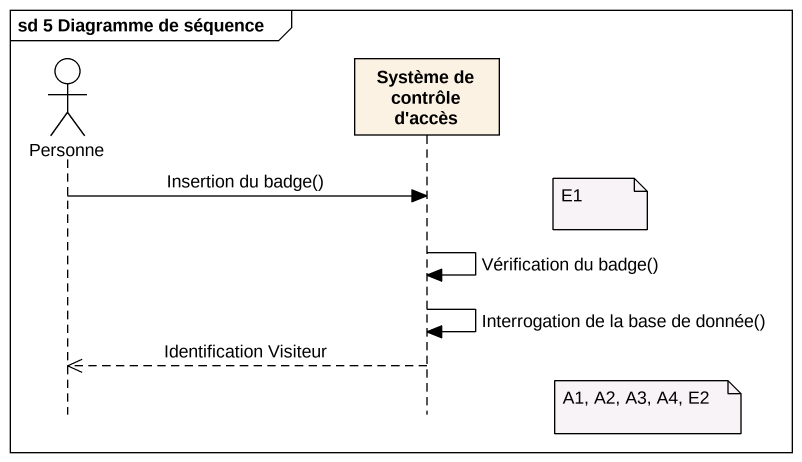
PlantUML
@startuml
mainframe sd 5 Diagramme de séquence
hide footbox
actor Personne
participant "Système de contrôle d'accès" as Système_de_contrôle_d_accès

Personne -> Système_de_contrôle_d_accès : Insertion du badge()
note right of Système_de_contrôle_d_accès : E1
Système_de_contrôle_d_accès -> Système_de_contrôle_d_accès : Vérification du badge()
Système_de_contrôle_d_accès -> Système_de_contrôle_d_accès : Interrogation de la base de donnée()
Système_de_contrôle_d_accès -->> Personne : Identification Visiteur
note right of Système_de_contrôle_d_accès : A1, A2, A3, A4, E2
@enduml
